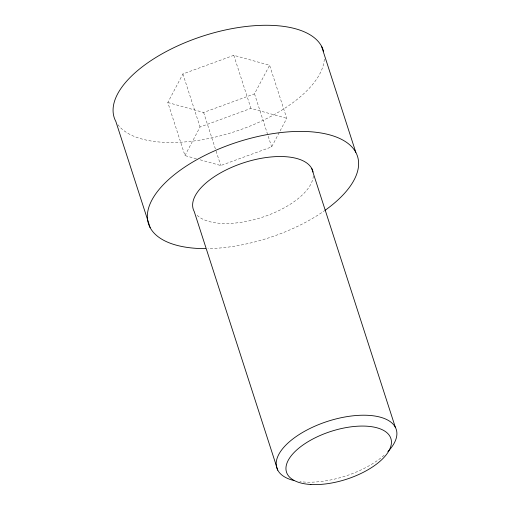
<?xml version="1.0" encoding="UTF-8"?>
<svg xmlns="http://www.w3.org/2000/svg" width="510" height="510" viewBox="0 0 510 510"><rect width="100%" height="100%" fill="white"/><g stroke="black" fill="none" stroke-linecap="round" stroke-linejoin="round"><path stroke-width="0.38" stroke-dasharray="2.55 1.91" d="M196.388 158.763L184.958 155.588L167.822 102.523L182.905 73.95L233.797 55.322L269.605 65.267L286.741 118.326L271.658 146.899L220.76 165.533L199.435 159.605M184.958 155.588L200.047 127.016L250.939 108.381L286.741 118.326M167.822 102.523L203.624 112.468L254.515 93.84L269.605 65.267M254.515 93.84L271.658 146.899M233.797 55.322L250.939 108.381M203.624 112.468L215.864 150.367M216.112 151.126L220.76 165.533M182.905 73.95L200.047 127.016M324.303 59.16A109.816 50.369 -17.9 0 1 233.051 132.186A109.816 50.369 -17.9 0 1 117.893 124.695M313.325 175.886A62.749 28.783 -17.9 0 1 262.573 217.171A62.749 28.783 -17.9 0 1 196.28 214.429M384.151 455.22A62.749 28.783 -17.9 0 1 299.886 481.625M325.342 210.114A109.816 50.369 -17.9 0 1 207.984 248.625"/><path stroke-width="0.76" d="M321.549 46.251L355.827 152.375M311.757 168.51L395.307 427.195M277.778 470.22L194.227 211.535A62.749 28.783 -17.9 0 1 243.053 162.99A62.749 28.783 -17.9 0 1 313.057 172.048M150.15 227.664L115.872 121.539A109.816 50.369 -17.9 0 1 200.111 36.994A109.816 50.369 -17.9 0 1 323.55 51.293M205.638 248.644A109.816 50.369 -17.9 0 1 164.736 183.268A109.816 50.369 -17.9 0 1 320.975 132.982A109.816 50.369 -17.9 0 1 325.342 210.114M293.919 480.528A62.749 28.783 -17.9 0 1 290.662 440.71A62.749 28.783 -17.9 0 1 372.153 415.663A62.749 28.783 -17.9 0 1 387.861 451.65M310.902 484.5A54.838 25.156 -17.9 0 0 391.412 442.986A54.838 25.156 -17.9 0 0 313.733 438.53A54.838 25.156 -17.9 0 0 310.902 484.5"/></g></svg>
